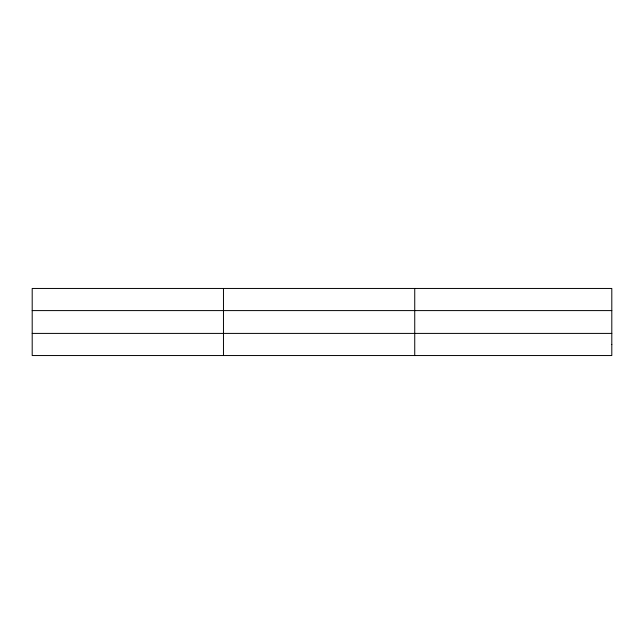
<?xml version="1.0" encoding="UTF-8"?>
<svg xmlns="http://www.w3.org/2000/svg" width="644" height="644" viewBox="0 0 644 644"><rect width="100%" height="100%" fill="white"/><g stroke="black" fill="none" stroke-linecap="round" stroke-linejoin="round"><path stroke-width="0.97" d="M223.468 355.544L223.468 288.456M414.736 355.544L414.736 288.456M32.2 310.593L611.8 310.593M32.2 333.407L611.8 333.407M611.8 344.476L611.8 355.544L32.2 355.544L32.2 288.456L611.8 288.456L611.8 344.476"/></g></svg>
